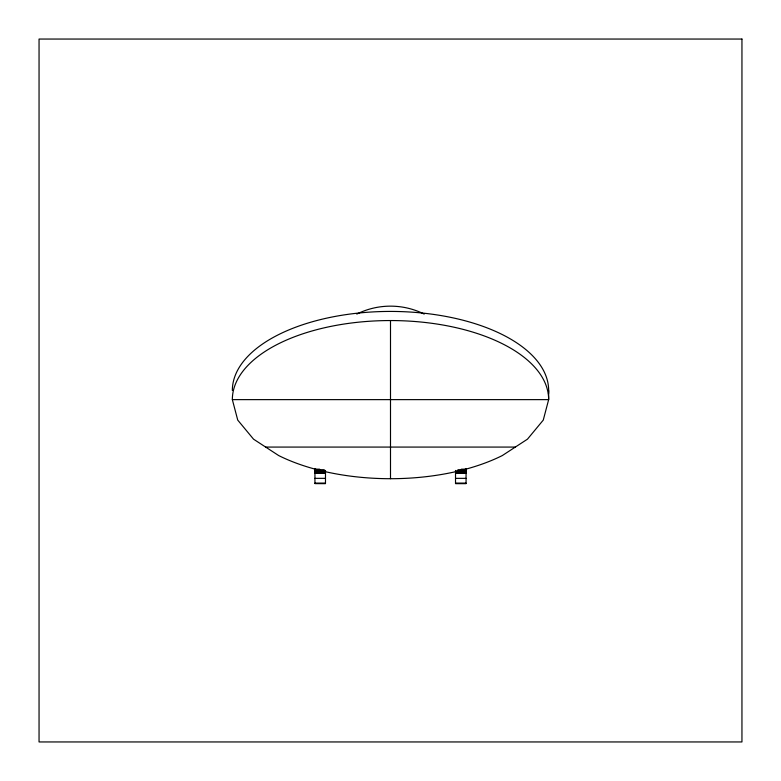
<?xml version="1.0" encoding="UTF-8"?>
<svg xmlns="http://www.w3.org/2000/svg" width="781" height="781" viewBox="0 0 781 781"><rect width="100%" height="100%" fill="white"/><g stroke="black" fill="none" stroke-linecap="round" stroke-linejoin="round"><path stroke-width="1.17" d="M232.347 399.628A158.153 79.076 0 0 1 390.5 320.552A158.153 79.076 0 0 1 548.652 399.628L543.264 420.1L527.468 439.166L502.329 455.548A158.153 79.076 0 0 1 278.671 455.548L253.532 439.166L237.736 420.1L232.347 399.628L548.652 399.628L548.652 390.5M265.667 447.074L515.333 447.074M314.938 469.176L319.624 469.176M461.376 469.176L466.062 469.176M314.938 469.83L324.31 469.83M457.861 469.83L466.062 469.83M314.938 470.445L324.31 470.445M457.861 470.445L466.062 470.445M314.938 471.021L325.482 471.021M455.518 471.021L466.062 471.021M314.938 471.539L325.482 471.539M455.518 471.539L466.062 471.539M314.938 471.997L325.482 471.997M455.518 471.997L466.062 471.997M314.938 472.378L325.482 472.378M455.518 472.378L466.062 472.378M314.938 472.681L325.482 472.681M455.518 472.681L466.062 472.681M314.938 473.042L325.482 472.905M455.518 472.905L466.062 473.042M314.938 473.081L325.482 473.081M455.518 473.081L466.062 473.081M314.938 478.353L325.482 478.353M455.518 478.353L466.062 478.353M314.938 483.224L325.482 483.224M455.518 483.224L466.062 483.224M314.938 483.449L325.482 483.449M455.518 483.449L466.062 483.449M466.062 468.502L466.062 483.624L455.518 483.624L455.518 470.445M390.5 320.552L390.5 478.704M325.482 470.445L325.482 483.624L314.938 483.585L314.938 468.502M356.8 314.079A75.562 75.562 0 0 1 424.2 314.079M232.347 390.5A158.153 79.076 0 0 1 393.927 311.443A158.153 79.076 0 0 1 548.506 393.927M741.95 39.05L39.05 39.05L39.05 741.95L741.95 741.95L741.95 39.05"/></g></svg>
